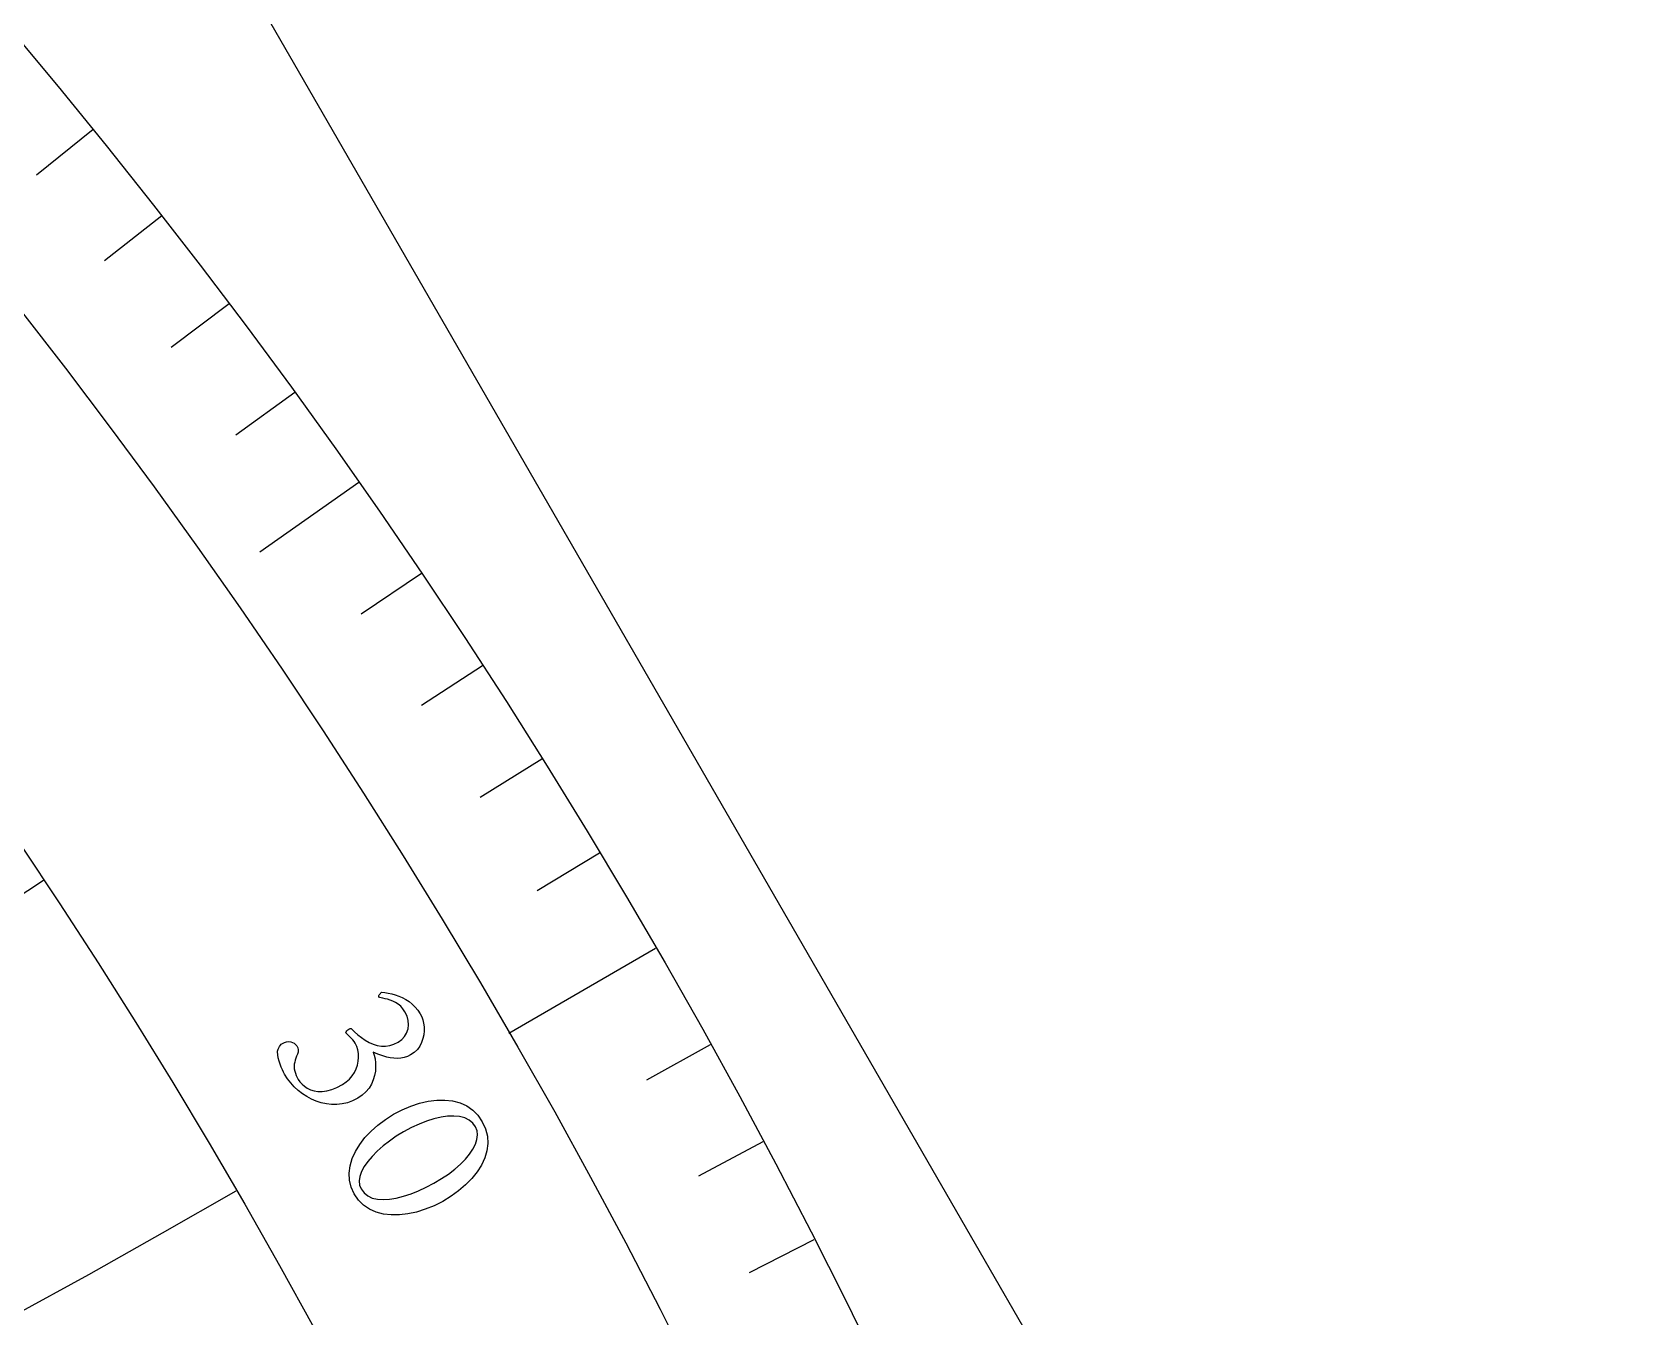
# Model space of a CAD drawing. Header units: millimetres. Extents: x -105 to 105, y -105 to 128.
# Drawn here: x 78.98 to 105, y 45.46 to 66.34 of the extents above; entities that cross this region are included whole.
import ezdxf

# ---------------------------------------------------------------- set-up
doc = ezdxf.new("R2010")
doc.units = ezdxf.units.MM
for name, color, linetype in [('CUT_OUTER', 1, 'Continuous'), ('ENGRAVE', 7, 'Continuous'), ('ENGRAVE_FINE', 8, 'Continuous'), ('TEXT', 5, 'Continuous')]:
    doc.layers.add(name, color=color, linetype=linetype)

msp = doc.modelspace()

# ---------------------------------------------------------------- linework, layer by layer
at = {"layer": 'CUT_OUTER'}
msp.add_lwpolyline([(30.8079, 103.6071), (32.4928, 102.4838), (76.8653, 76.8653), (105, 28.1347), (105, -28.1347), (76.8653, -76.8653), (28.1347, -105), (-28.1347, -105), (-76.8653, -76.8653), (-105, -28.1347), (-105, 28.1347), (-76.8653, 76.8653), (-32.6892, 102.3704), (-32.4055, 102.6778), (-32.4029, 102.6804), (-32.3998, 102.6824), (-30.8138, 103.6069)], dxfattribs=at)
at = {"layer": 'ENGRAVE'}
for points in [[(84.2907, 59.021), (82.678, 57.8918)], [(89.114, 51.45), (86.727, 50.0719)]]:
    msp.add_lwpolyline(points, dxfattribs=at)
for radius in [102.9, 102.9, 100.1438, 95.025, 95.025, 95.025]:
    msp.add_circle((0, 0), radius, dxfattribs=at)
for centre, radius, start, end in [((-16.7555, 0), 96.4909, 280, 80), ((0, 190.05), 164.5881, 240, 300)]:
    msp.add_arc(centre, radius, start, end, dxfattribs=at)
at = {"layer": 'ENGRAVE_FINE'}
for points in [[(79.9683, 64.7571), (79.0503, 64.0137)], [(81.0863, 63.3516), (80.1555, 62.6243)], [(82.1796, 61.9268), (81.2362, 61.2159)], [(83.2478, 60.4831), (82.2922, 59.7888)], [(85.308, 57.5409), (84.3287, 56.8804)], [(86.2992, 56.0434), (85.3085, 55.4)], [(87.2641, 54.5287), (86.2624, 53.9027)], [(88.2025, 52.9974), (87.19, 52.389)], [(89.9984, 49.8869), (88.9652, 49.3142)], [(90.8553, 48.3086), (89.8123, 47.7541)], [(91.6846, 46.7156), (90.6321, 46.1793)]]:
    msp.add_lwpolyline(points, dxfattribs=at)
for centre, radius, start, end in [((-8.3136, 0), 95.388, 275, 85), ((-7.6193, -3.3261), 95.388, 298.583333, 108.583334), ((-15.356, -6.7036), 96.4909, 303.583333, 103.583333), ((-218.936, 501.5223), 538.9136, 283.583333, 303.583333)]:
    msp.add_arc(centre, radius, start, end, dxfattribs=at)
at = {"layer": 'TEXT'}
for points in [[(85.2887, 50.3866), (85.3109, 50.3422), (85.3284, 50.2923), (85.3411, 50.2369), (85.3491, 50.1758), (85.3509, 50.1122), (85.345, 50.0488), (85.3315, 49.9858), (85.3104, 49.9231), (85.2804, 49.8636), (85.2402, 49.8102), (85.1899, 49.7628), (85.1294, 49.7215), (85.0778, 49.6957), (85.0245, 49.6774), (84.9695, 49.6668), (84.9127, 49.6637), (84.8559, 49.6665), (84.8005, 49.6735), (84.7464, 49.6845), (84.6938, 49.6997), (84.6441, 49.7169), (84.5988, 49.7342), (84.5578, 49.7515), (84.5212, 49.7689), (84.5392, 49.7163), (84.552, 49.6585), (84.5596, 49.5954), (84.562, 49.5271), (84.5576, 49.4564), (84.5449, 49.3862), (84.524, 49.3165), (84.4948, 49.2472), (84.4558, 49.1811), (84.4055, 49.1208), (84.3438, 49.0663), (84.2707, 49.0177), (84.1881, 48.9755), (84.1043, 48.9444), (84.0193, 48.9244), (83.933, 48.9154), (83.847, 48.9161), (83.7625, 48.9253), (83.6796, 48.9431), (83.5983, 48.9693), (83.5196, 49.0031), (83.4443, 49.0435), (83.3725, 49.0905), (83.3042, 49.1441), (83.2403, 49.2032), (83.1821, 49.2667), (83.1295, 49.3345), (83.0825, 49.4068), (83.0641, 49.4401), (83.0458, 49.4786), (83.0273, 49.5223), (83.0088, 49.5711), (82.9922, 49.6222), (82.9796, 49.6727), (82.9709, 49.7225), (82.9661, 49.7717), (82.9683, 49.7829), (82.9727, 49.7976), (82.9794, 49.8159), (82.9884, 49.8378), (82.9997, 49.86), (83.0133, 49.8792), (83.0293, 49.8954), (83.0476, 49.9086), (83.0817, 49.9256), (83.1155, 49.9356), (83.1491, 49.9386), (83.1825, 49.9345), (83.2136, 49.9247), (83.2402, 49.9102), (83.2624, 49.8912), (83.2802, 49.8675), (83.2954, 49.8349), (83.3023, 49.802), (83.3008, 49.7687), (83.2908, 49.7351), (83.2775, 49.7017), (83.2657, 49.669), (83.2554, 49.6369), (83.2467, 49.6055), (83.2398, 49.5691), (83.2377, 49.5326), (83.2404, 49.4959), (83.2478, 49.459), (83.2587, 49.4228), (83.2716, 49.3882), (83.2867, 49.3551), (83.3039, 49.3235), (83.3319, 49.2829), (83.3659, 49.2457), (83.4059, 49.2117), (83.452, 49.1809), (83.5039, 49.1558), (83.5616, 49.1387), (83.625, 49.1296), (83.6942, 49.1284), (83.7686, 49.1376), (83.848, 49.1594), (83.9323, 49.194), (84.0215, 49.2414), (84.0829, 49.2823), (84.136, 49.3283), (84.1809, 49.3794), (84.2176, 49.4357), (84.2463, 49.4951), (84.2674, 49.5559), (84.2807, 49.6181), (84.2864, 49.6815), (84.2841, 49.7442), (84.2736, 49.804), (84.2548, 49.8609), (84.2278, 49.9149), (84.2112, 49.9406), (84.1924, 49.9653), (84.1714, 49.989), (84.1483, 50.0118), (84.1256, 50.0328), (84.1059, 50.0514), (84.0893, 50.0678), (84.0758, 50.0817), (84.0843, 50.0984), (84.0955, 50.1134), (84.1094, 50.1267), (84.126, 50.1383), (84.1368, 50.1442), (84.1465, 50.1483), (84.155, 50.1506), (84.1625, 50.1511), (84.2165, 50.0978), (84.2733, 50.0483), (84.3327, 50.0025), (84.3948, 49.9605), (84.4587, 49.9244), (84.5237, 49.8963), (84.5896, 49.8762), (84.6566, 49.8642), (84.7242, 49.8622), (84.7921, 49.8723), (84.8603, 49.8945), (84.9288, 49.9288), (84.9867, 49.9703), (85.0326, 50.0199), (85.0666, 50.0775), (85.0887, 50.1433), (85.0977, 50.2131), (85.0923, 50.2828), (85.0725, 50.3525), (85.0385, 50.4221), (85.006, 50.47), (84.9696, 50.5111), (84.9293, 50.5453), (84.885, 50.5727), (84.8397, 50.5946), (84.7963, 50.6122), (84.7548, 50.6257), (84.7153, 50.635), (84.6801, 50.6418), (84.6518, 50.6479), (84.6301, 50.6533), (84.6153, 50.658), (84.6128, 50.6654), (84.6131, 50.6746), (84.6163, 50.6854), (84.6223, 50.698), (84.6302, 50.7106), (84.6392, 50.7215), (84.6491, 50.7308), (84.66, 50.7385), (84.7129, 50.7342), (84.7674, 50.7261), (84.8234, 50.714), (84.8809, 50.698), (84.9386, 50.6777), (84.9953, 50.6525), (85.051, 50.6224), (85.1057, 50.5875), (85.1578, 50.5469), (85.2057, 50.4999), (85.2493, 50.4465), (85.2887, 50.3866)], [(86.2942, 48.6368), (86.348, 48.5203), (86.3789, 48.4029), (86.3867, 48.2845), (86.3715, 48.1653), (86.3362, 48.0472), (86.2835, 47.9324), (86.2135, 47.8208), (86.1263, 47.7123), (86.0248, 47.6092), (85.9119, 47.5132), (85.7877, 47.4245), (85.6522, 47.3429), (85.511, 47.2717), (85.3697, 47.2139), (85.2283, 47.1696), (85.0867, 47.1386), (84.9484, 47.1221), (84.8166, 47.1213), (84.6912, 47.136), (84.5723, 47.1662), (84.4632, 47.2134), (84.3674, 47.279), (84.2849, 47.3629), (84.2154, 47.4652), (84.1654, 47.5748), (84.1374, 47.6872), (84.1313, 47.8023), (84.1472, 47.9204), (84.1825, 48.0386), (84.2343, 48.1543), (84.3029, 48.2675), (84.3882, 48.3781), (84.4875, 48.4838), (84.5984, 48.5824), (84.7208, 48.6737), (84.8548, 48.7577), (84.9948, 48.8312), (85.1352, 48.8912), (85.2761, 48.9376), (85.4173, 48.9703), (85.5557, 48.9879), (85.6879, 48.9891), (85.8139, 48.9739), (85.9337, 48.9422), (86.0437, 48.8931), (86.1405, 48.8258), (86.224, 48.7404), (86.2942, 48.6368)], [(86.1846, 48.553), (86.1395, 48.615), (86.0815, 48.6634), (86.0107, 48.6982), (85.9272, 48.7193), (85.8337, 48.7277), (85.7329, 48.7245), (85.6248, 48.7095), (85.5094, 48.6829), (85.3894, 48.6454), (85.2675, 48.5979), (85.1436, 48.5405), (85.0177, 48.4731), (84.8969, 48.3999), (84.7851, 48.323), (84.6821, 48.2425), (84.588, 48.1583), (84.5049, 48.073), (84.435, 47.989), (84.3782, 47.9063), (84.3345, 47.825), (84.3063, 47.747), (84.2956, 47.6744), (84.3025, 47.6072), (84.327, 47.5454), (84.3741, 47.4807), (84.4337, 47.4313), (84.506, 47.3969), (84.591, 47.3777), (84.686, 47.3721), (84.7884, 47.3783), (84.8983, 47.3964), (85.0157, 47.4265), (85.1373, 47.4668), (85.2602, 47.5156), (85.3844, 47.573), (85.5097, 47.6388), (85.6323, 47.7114), (85.7448, 47.7868), (85.8473, 47.8651), (85.9397, 47.9464), (86.0205, 48.0289), (86.0881, 48.1106), (86.1425, 48.1916), (86.1837, 48.272), (86.2096, 48.3496), (86.2185, 48.4223), (86.2101, 48.4901), (86.1846, 48.553)]]:
    msp.add_lwpolyline(points, close=True, dxfattribs=at)

doc.saveas('drawing.dxf')
